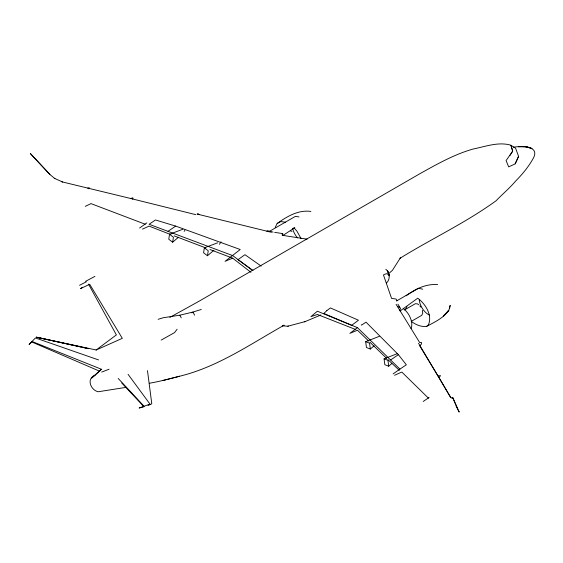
<?xml version="1.0" encoding="UTF-8"?>
<svg xmlns="http://www.w3.org/2000/svg" width="563" height="563" viewBox="0 0 563 563"><rect width="100%" height="100%" fill="white"/><g stroke="black" fill="none" stroke-linecap="round" stroke-linejoin="round"><path stroke-width="0.84" d="M456.86 407.689L456.164 406.648M182.834 229.254L169.54 234.25L168.766 239.226L172.651 242.203L178.471 237.22M172.651 242.203L173.425 237.227L169.54 234.25M217.656 242.808L204.355 247.797L203.588 252.78L207.473 255.757L213.94 250.218M207.473 255.757L208.247 250.774L204.355 247.797M282.802 235.531L282.717 233.603L274.716 232.364M447.008 312.317L448.817 310.262L449.717 307.729M449.619 308.193L450.217 305.35L449.555 307.215M386.528 282.957C390.504 279.445 389.934 272.147 385.796 269.276M406.922 306.504L406.395 308.179L404.459 309.861M515.18 163.819L518.558 156.366M275.201 227.445L277.158 223.462C287.039 216.459 298.306 209.661 310.882 211.428M266.848 231.231L267.348 230.703L273.118 232.118M509.987 155.465L512.661 151.137L511.014 145.479M132.65 199.225L133.009 198.056L132.65 197.81L130.7 198.493L61.888 181.828M184.129 231.414L184.967 230.176M219.373 244.349L221.048 241.858M177.078 329.264L174.53 332.627L161.173 340.087M88.834 188.858L89.306 187.796L87.708 188.112M452.047 398.555L452.525 397.499L450.928 397.809L418.52 343.24M98.56 359.919L35.441 337.962L29.079 344.486L31.781 341.973L99.778 371.256M445.192 314.189L443.37 316.061L448.817 310.262C443.553 318.067 434.523 322.184 426.472 326.47C420.941 327.012 415.656 324.689 411.335 321.403M450.625 397.485L439.098 377.738L440.505 375.584L438.19 376.021M94.943 375.268L101.417 369.286L91.642 378.055L94.943 375.268C86.048 378.751 90.791 390.222 98.173 391.757L126.408 387.302M399.639 310.382L400.546 308.524L397.921 304.175M379.293 336.35L365.676 341.671L366.443 347.54L370.327 349.046L374.078 345.83M397.675 353.515L384.057 358.835L384.832 364.704L388.716 366.21L391.834 363.529M387.949 274.265L392.432 270.317L400.42 257.777L399.99 258.29C431.708 238.656 465.84 222.73 496.066 200.773C502.477 194.108 509.628 188.19 515.588 181.11C522.337 174.291 528.594 166.789 533.224 158.4C540.403 145.557 521.057 145.838 513.4 147.239M426.472 326.47L428.429 324.907C432.595 315.104 425.558 304.083 417.76 298.186L400.082 311.001M191.899 312.887L192.989 312.05L201.287 309.46M361.277 324.809L361.573 325.132L366.013 322.142L398.393 354.683L406.331 364.796L399.934 369.103L357.484 327.652L349.862 333.366L357.484 330.228L368.674 341.016M399.934 369.103L393.15 373.888M146.823 222.871L139.603 228.043M175.691 226.101L155.472 219.964L149.096 224.285L167.985 231.33L175.691 226.101L240.218 249.515L225.059 261.316L232.681 258.171L250.95 272.323M390.687 359.912L398.393 354.683M282.717 233.617L282.225 233.976L282.281 235.306L307.102 239.155M82.515 287.229L80.425 288.692L89.686 284.266L122.312 338.335L96.076 350.052L116.372 334.908L88.504 284.111M429.097 397.457L423.214 401.475M282.717 235.63L294.801 227.649M406.148 295.786C415.234 288.953 426.022 283.675 437.648 284.589M268.804 231.731L295.385 216.382L298.974 216.917M290.452 230.865L292.007 231.393M396.465 301.008L418.492 288.291L422.722 289.192M404.684 309.861L415.374 303.696L417.647 303.929L418.668 304.773M411.314 321.367L421.778 315.329L422.722 313.26L422.412 310.276M85.548 281.345L94.922 276.391M169.843 317.405L198.12 301.754L420.962 173.094C437.697 163.791 454.651 154.241 473.187 149.019C485.397 146.563 498.269 141.594 510.725 145.148M142.446 229.148L149.089 226.115L170.962 234.658M79.552 285.265L86.35 281.803M85.266 206.368L90.988 203.616L145.219 224.229M277.158 223.462L280.874 221.576L285.469 222.209M394.593 375.261L401.813 372.052L428.485 398.203M282.703 325.738L282.253 325.815L287.813 326.216L305.09 321.614L320.938 314.956M128.068 374.304L149.976 404.093L139.131 408.027L144.001 406.76L121.756 383.009M283.062 325.618L284.139 325.175C251.661 343.444 220.33 365.197 183.946 375.127C172.447 378.069 160.997 381.235 149.294 383.269M101.699 372.073L109.081 369.222M148.048 405.487L151.785 403.791L147.478 370.637M158.133 319.312L163.376 317.715L179.801 315.189L192.989 312.05L194.622 315.203M287.813 326.216L288.383 326.061M304.259 321.839L305.09 321.614M162.714 380.553L179.611 376.232M525.814 146.802L531.986 148.526L527.038 146.802L518.474 146.809M397.443 306.631L399.716 307.124M96.379 350.024L36.306 337.188L80.973 346.998M82.698 347.371L86.132 348.131M36.391 337.167L88.743 348.687M271.317 232.273L197.043 214.046L198.443 213.813L198.992 214.559M130.7 198.493L195.811 214.665M167.985 231.33L232.681 255.595L252.928 270.585L238.022 259.67L244.94 254.687L261.162 266.088M174.206 235.897L205.882 247.959M209.943 249.508L232.681 258.171M365.676 341.671L369.56 343.177L370.327 349.046M384.057 358.835L387.949 360.341L388.716 366.21M355.872 329.594L317.391 314.478L310.91 316.638L317.384 311.226L357.484 327.652M31.95 341.438L101.769 369.391M54.259 178.253L62.634 182.025M49.868 174.446L30.353 153.551L49.868 174.446L54.885 178.633M399.315 370.348L387.935 359.602M369.912 342.213L386.69 358.399M118.202 378.456L143.931 406.085M397.14 300.748L396.028 299.037L391.581 298.411L383.452 274.934C384.986 274.033 387.794 272.802 388.92 274.934M293.907 227.684L296.933 231.168L301.001 238.55M419.857 305.836L420.927 307.166M396.12 304.33L419.745 342.628L421.145 342.388L421.638 342.79L421.448 344.028L419.745 345.914L439.098 377.738M457.986 410.068L452.652 397.365L459.218 412.074L458.458 410.554M179.801 315.189L181.244 317.814M388.906 275.004L387.499 270.465L389.237 275.814M403.411 308.665A13.709 7.917 60 0 1 411.06 328.496M429.639 315.196A13.153 7.593 60 0 1 419.231 299.903M297.524 237.917A13.153 7.593 60 0 1 292.633 228.261M518.593 156.38L515.208 163.833L508.692 166.894L506.081 160.596L512.689 151.158L510.965 145.296L515.588 148.182L518.593 156.38M326.807 310.656L323.852 313.478L351.706 325.308L358.448 320.22L330.411 307.926L326.807 310.656"/></g></svg>
